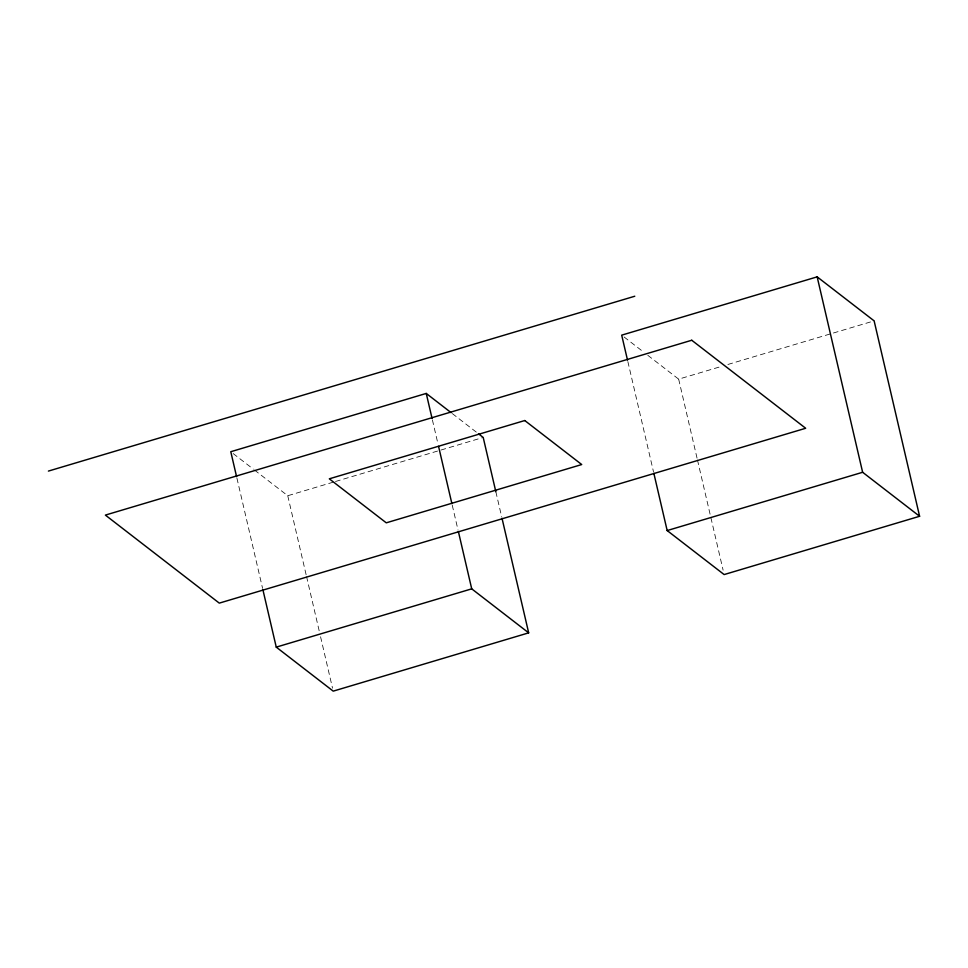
<?xml version="1.0" encoding="UTF-8"?>
<svg xmlns="http://www.w3.org/2000/svg" width="968" height="968" viewBox="0 0 968 968"><rect width="100%" height="100%" fill="white"/><g stroke="black" fill="none" stroke-linecap="round" stroke-linejoin="round"><path stroke-width="0.73" stroke-dasharray="4.84 3.63" d="M254.511 470.061L287.75 495.725L334.081 481.919M335.521 481.483L483.201 437.439M647.81 355.316L678.665 379.154L720.652 366.642M727.9 364.476L874.128 320.868M624.082 336.985L643.067 351.65M452.346 413.602L477.272 432.865M233.155 453.556L253.326 469.141M678.665 379.154L697.129 458.493M697.468 459.969L723.108 570.152M627.857 361.596L653.497 471.791M495.858 491.804L501.666 516.779M432.394 419.882L437.863 443.392M452.225 505.09L458.033 530.077M287.75 495.725L306.203 575.065M306.553 576.541L319.198 630.894M320.565 636.775L332.532 688.2M236.93 478.168L262.582 588.362"/><path stroke-width="1.45" d="M48.4 471.089L634.778 296.232M451.161 412.695L426.247 393.431L230.783 451.717L236.591 476.692M653.836 473.255L667.17 530.561L724.137 574.568L919.6 516.283L874.128 320.868L817.161 276.86L621.698 335.146L627.518 360.132M276.255 647.132L471.719 588.846L528.673 632.854L333.222 691.14L276.255 647.132L262.921 589.827M667.17 530.561L862.633 472.275L919.6 516.283M478.458 433.773L483.201 437.439L495.858 491.804M817.161 276.86L862.633 472.275M502.005 518.255L528.673 632.854M426.247 393.431L432.055 418.418M438.552 446.333L451.887 503.626M458.384 531.541L471.719 588.846M691.745 340.252L105.367 515.097L219.288 603.125L805.678 428.267L691.745 340.252M524.765 420.536L329.301 478.821L386.268 522.829L581.732 464.543L524.765 420.536"/></g></svg>
